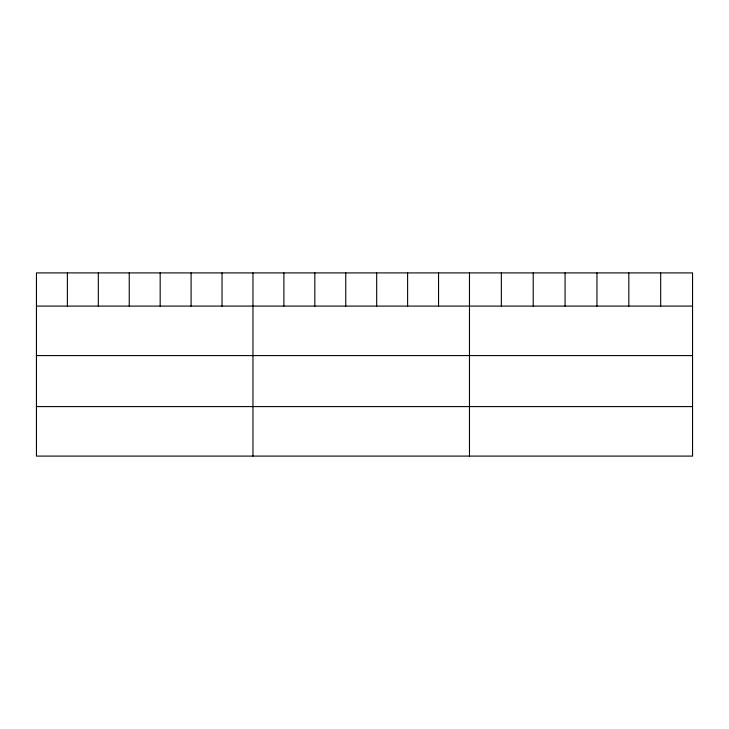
<?xml version="1.0" encoding="UTF-8"?>
<svg xmlns="http://www.w3.org/2000/svg" width="729" height="729" viewBox="0 0 729 729"><rect width="100%" height="100%" fill="white"/><g stroke="black" fill="none" stroke-linecap="round" stroke-linejoin="round"><path stroke-width="1.09" d="M692.55 306.089L692.55 456.09L36.45 456.09L36.45 272.91L692.55 272.91L692.55 306.089L36.45 306.089M36.45 355.588L692.55 355.588M36.45 406.591L692.55 406.591M660.684 272.91L660.684 306.089M628.817 272.91L628.817 306.089M596.951 272.91L596.951 306.089M565.075 272.91L565.075 306.089M533.209 272.91L533.209 306.089M501.342 272.91L501.342 306.089M469.476 272.91L469.476 456.09M438.548 272.91L438.548 306.089M407.611 272.91L407.611 306.089M376.683 272.91L376.683 306.089M345.756 272.91L345.756 306.089M314.828 272.91L314.828 306.089M283.891 272.91L283.891 306.089M252.963 272.91L252.963 456.09M222.035 272.91L222.035 306.089M191.098 272.91L191.098 306.089M160.17 272.91L160.17 306.089M129.243 272.91L129.243 306.089M98.315 272.91L98.315 306.089M67.378 272.91L67.378 306.089"/></g></svg>
